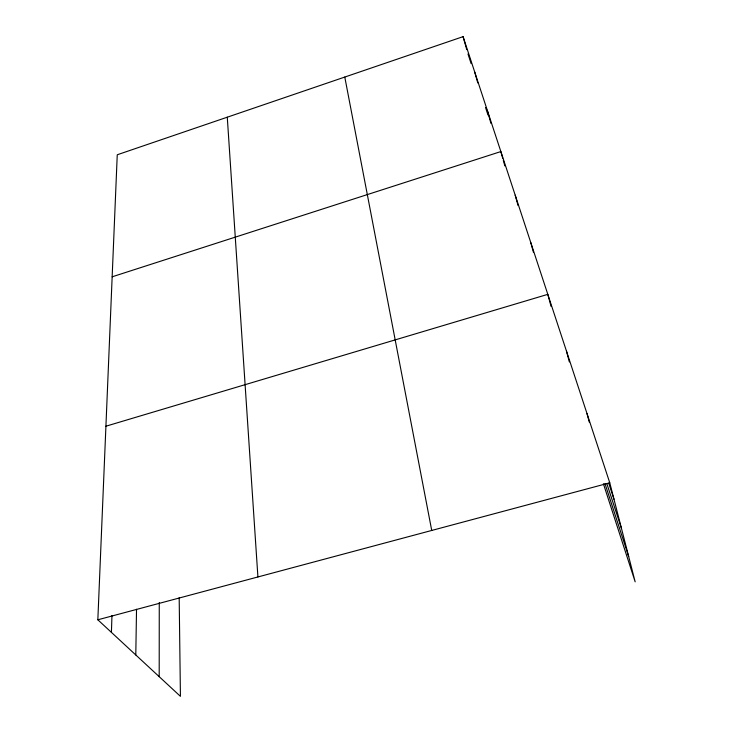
<?xml version="1.0" encoding="UTF-8"?>
<svg xmlns="http://www.w3.org/2000/svg" width="733" height="733" viewBox="0 0 733 733"><rect width="100%" height="100%" fill="white"/><g stroke="black" fill="none" stroke-linecap="round" stroke-linejoin="round"><path stroke-width="1.1" d="M159.198 676.669L159.263 602.553M135.788 654.972L136.53 609.251M111.416 632.377L111.966 615.473M179.182 597.743L180.428 696.35L97.837 619.788L117.253 154.773L463.082 36.65L609.774 482.818L635.163 581.828L603.387 483.725M112.158 276.808L500.868 151.566L502.701 158.191M105.918 426.212L547.808 294.345L551.06 306.385M97.837 619.788L609.774 482.818M467.975 53.958L471.145 63.643M485.548 107.559L487.986 115.008M608.702 483.139L613.979 499.228M606.777 483.468L621.502 528.548M604.945 483.533L628.685 556.558M474.709 72.008L477.779 82.921M463.082 36.65L466.747 49.633M487.262 110.197L490.945 123.382M503.314 160.39L504.845 165.905M515.198 195.152L518.057 205.552M530.784 242.568L533.496 252.491M566.472 351.116L569.349 361.919M587.023 413.632L589.24 422.098M344.785 77.057L431.728 530.454M227.276 117.198L257.915 576.963"/></g></svg>
